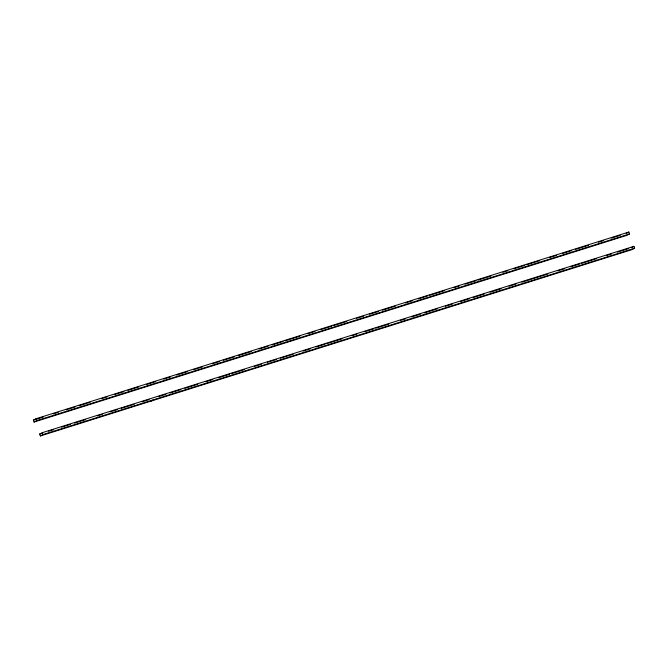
<?xml version="1.0" encoding="UTF-8"?>
<svg xmlns="http://www.w3.org/2000/svg" width="668" height="668" viewBox="0 0 668 668"><rect width="100%" height="100%" fill="white"/><g stroke="black" fill="none" stroke-linecap="round" stroke-linejoin="round"><path stroke-width="1" d="M33.4 420.13L35.989 418.761L628.83 232.055L629.506 233.95L626.918 235.311L34.076 422.026L33.4 420.13L43.345 416.999M34.076 422.026L36.665 420.656L629.506 233.95M39.688 434.05L42.276 432.689L633.924 246.35L634.6 248.245L632.011 249.615L40.364 435.945L39.688 434.05L41.675 433.423M40.364 435.945L42.952 434.584L634.6 248.245M151.302 401.009L153.891 399.639M626.242 233.416L628.83 232.055M631.335 247.719L633.924 246.35M53.298 413.868L58.266 412.298M66.224 409.793L75.175 406.971M79.158 405.718L90.097 402.27M102.037 398.512L107.005 396.951M114.963 394.437L123.922 391.623M127.897 390.371L138.835 386.922M146.793 384.417L155.753 381.595M163.71 379.09L170.666 376.894M176.636 375.015L187.583 371.575M193.545 369.696L202.504 366.874M212.449 363.743L219.413 361.547M223.388 360.294L234.334 356.846M238.309 355.593L251.243 351.527M259.201 349.013L268.152 346.199M272.126 344.947L283.073 341.498M285.061 340.872L299.982 336.171M307.94 333.666L314.904 331.47M320.874 329.591L331.812 326.151M333.8 325.525L346.734 321.45M356.679 318.319L363.642 316.123M369.613 314.244L378.564 311.422M382.539 310.169L395.473 306.094M405.418 302.963L412.381 300.775M418.352 298.897L427.303 296.074M429.29 295.448L444.212 290.747M454.156 287.616L459.133 286.046M465.103 284.167L476.042 280.727M478.037 280.101L490.963 276.026M502.904 272.268L507.872 270.699M513.842 268.82L524.781 265.371M526.776 264.745L539.702 260.67M549.655 257.539L556.619 255.351M562.581 253.473L571.532 250.65M575.515 249.398L588.45 245.323M598.394 242.192L603.363 240.622M611.32 238.117L620.28 235.295M48.639 431.236L53.615 429.666M61.565 427.161L70.516 424.347M74.49 423.094L85.429 419.646M97.361 415.888L102.338 414.327M110.287 411.822L117.251 409.626M121.225 408.373L134.151 404.299M142.109 401.794L149.073 399.606M159.017 396.475L165.973 394.279M169.956 393.026L180.886 389.586M184.869 388.333L197.795 384.259M205.752 381.754L212.708 379.566M218.678 377.687L229.617 374.239M231.604 373.612L244.53 369.538M254.475 366.406L261.43 364.219M267.4 362.34L276.352 359.518M280.326 358.265L293.252 354.199M303.197 351.067L310.161 348.871M316.123 346.993L325.074 344.179M327.061 343.552L341.974 338.851M351.919 335.72L356.896 334.15M364.845 331.645L373.796 328.831M375.783 328.205L388.709 324.13M400.641 320.373L405.618 318.811M411.58 316.933L420.531 314.11M424.506 312.858L437.44 308.791M445.389 306.278L452.353 304.09M460.31 301.585L469.253 298.763M473.236 297.51L484.175 294.07M490.137 292.192L501.075 288.743M509.033 286.238L515.988 284.05M521.958 282.172L547.81 274.022M557.755 270.891L564.719 268.703M570.681 266.824L579.632 264.002M581.619 263.376L596.532 258.683M606.477 255.552L611.454 253.982M617.416 252.103L628.354 248.663M42.276 432.689L42.952 434.584M35.989 418.761L36.665 420.656"/></g></svg>
